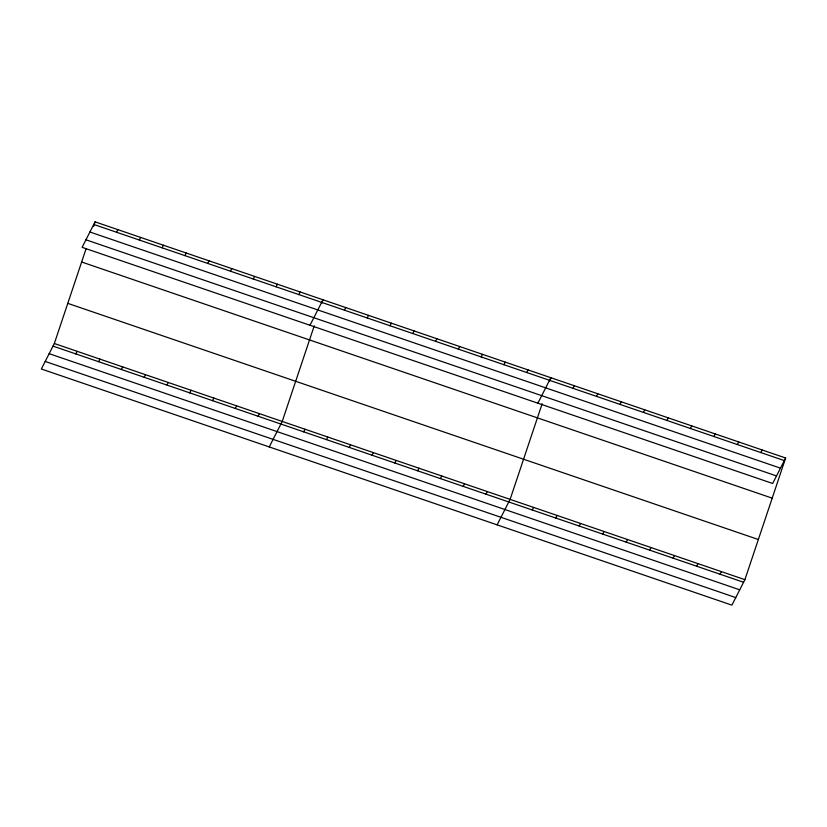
<?xml version="1.0" encoding="UTF-8"?>
<svg xmlns="http://www.w3.org/2000/svg" width="827" height="827" viewBox="0 0 827 827"><rect width="100%" height="100%" fill="white"/><g stroke="black" fill="none" stroke-linecap="round" stroke-linejoin="round"><path stroke-width="1.24" d="M785.65 458.003L772.666 483.485L82.1 247.335L95.084 221.853L785.65 458.003L744.9 579.665L731.916 605.147L41.35 368.997L54.334 343.515L85.987 249.01M93.503 226.577L95.084 221.853M314.27 325.766L282.224 421.439L269.24 446.921M321.786 303.323L322.975 299.787L309.98 325.269M542.161 403.69L510.114 499.374L497.12 524.856M549.666 381.257L550.854 377.712L537.87 403.194M116.545 232.242L117.868 229.648M75.805 353.904L77.128 351.31M139.339 240.037L140.662 237.442M98.589 361.699L99.912 359.094M162.123 247.831L163.446 245.237M121.373 369.493L122.706 366.888M184.917 255.626L186.24 253.021M144.167 377.277L145.49 374.683M207.701 263.42L209.024 260.815M166.951 385.072L168.274 382.477M230.495 271.204L231.818 268.61M189.745 392.866L191.068 390.272M253.279 278.999L254.602 276.404M212.529 400.661L213.852 398.066M276.073 286.793L277.396 284.199M235.323 408.455L236.646 405.861M298.857 294.588L300.18 291.993M258.107 416.25L259.43 413.645M344.435 310.177L345.758 307.572M303.685 431.828L305.008 429.234M367.219 317.971L368.542 315.366M326.479 439.623L327.802 437.028M390.013 325.755L391.336 323.161M349.263 447.417L350.586 444.823M412.797 333.55L414.12 330.955M372.057 455.212L373.38 452.617M435.591 341.344L436.914 338.75M394.841 463.006L396.164 460.412M458.375 349.139L459.698 346.544M417.635 470.801L418.958 468.196M481.169 356.933L482.492 354.338M440.419 478.595L441.742 475.99M503.953 364.728L505.276 362.123M463.213 486.379L464.536 483.785M526.747 372.522L528.071 369.917M485.997 494.174L487.32 491.579M573.008 388.339L574.341 385.744M532.268 510.001L533.591 507.396M596.494 396.371L597.818 393.766M555.744 518.033L557.067 515.428M619.971 404.403L621.294 401.798M579.22 526.055L580.544 523.46M643.447 412.425L644.771 409.83M602.707 534.087L604.03 531.492M666.934 420.457L668.257 417.862M626.184 542.119L627.507 539.514M690.411 428.489L691.734 425.884M649.66 550.141L650.983 547.546M713.887 436.511L715.21 433.917M673.137 558.173L674.46 555.579M737.364 444.544L738.687 441.949M696.623 566.206L697.947 563.601M760.85 452.576L762.174 449.971M720.1 574.227L721.423 571.633M93.761 224.448L784.327 460.598M89.905 232.005L780.481 468.154M85.946 239.789L776.512 475.938M81.635 262.004L772.201 498.154M67.783 303.364L758.349 539.514M54.334 343.515L744.9 579.665M53.011 346.11L743.576 582.26M49.165 353.667L739.731 589.816M45.196 361.44L735.761 597.59"/></g></svg>
